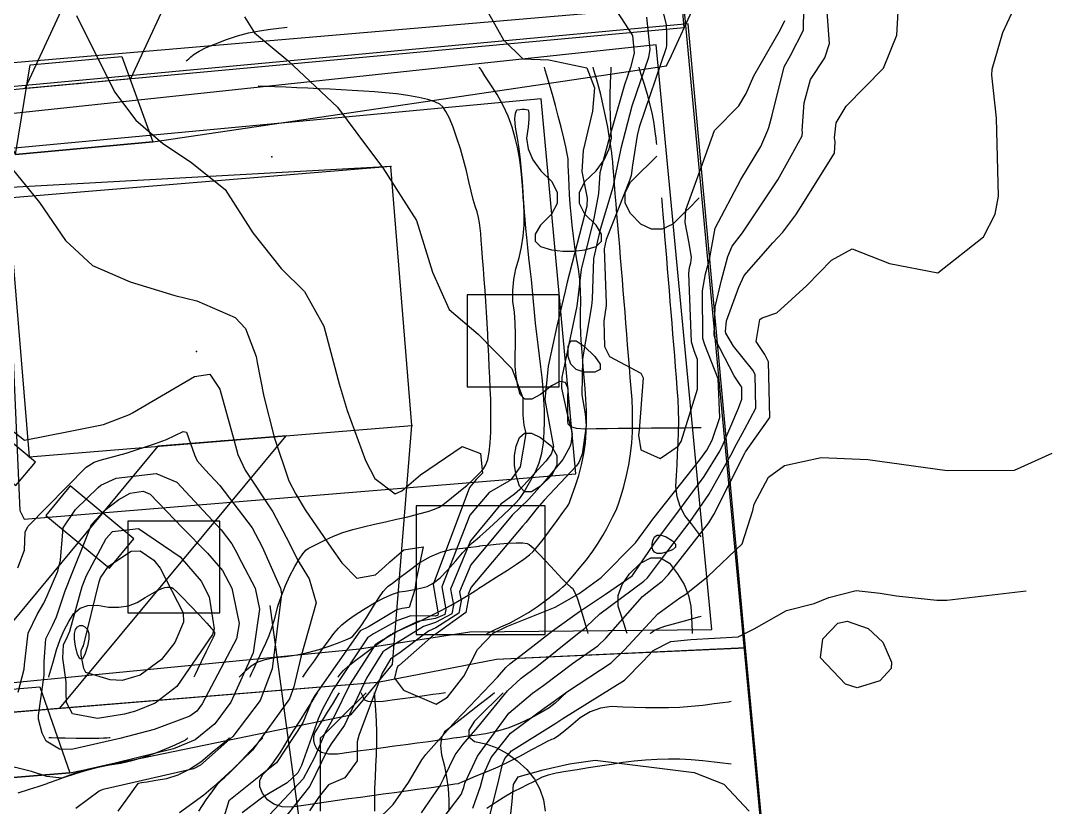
# Model space of a CAD drawing. Header units: feet. Extents: x 1318179 to 1318934, y 422542 to 423299.
# Drawn here: x 1318795.7 to 1318930.4, y 422717.6 to 422820.3 of the extents above; entities that cross this region are included whole.
import ezdxf

# ---------------------------------------------------------------- set-up
doc = ezdxf.new("R2010")
doc.units = ezdxf.units.FT
for name, color, linetype in [('A-BLDG-OTLN', 3, 'CONTINUOUS'), ('C-DRNG-AREA', 150, 'CONTINUOUS'), ('C-LOD', 30, 'CONTINUOUS'), ('C-PROP', 6, 'CONTINUOUS'), ('C-PVMT', 8, 'CONTINUOUS'), ('C-SWM', 92, 'CONTINUOUS'), ('C-TOPO-MAJR', 32, 'CONTINUOUS'), ('C-TOPO-SPOT', 7, 'CONTINUOUS'), ('C-UTIL', 4, 'CONTINUOUS'), ('L-PLNT-TREE', 90, 'CONTINUOUS'), ('V-PROP-LINE', 7, 'CONTINUOUS')]:
    doc.layers.add(name, color=color, linetype=linetype)

msp = doc.modelspace()

# ---------------------------------------------------------------- linework, layer by layer
at = {"layer": 'A-BLDG-OTLN'}
msp.add_lwpolyline([(1318796.82, 422763.37), (1318846.8, 422767.47), (1318844.03, 422801.26), (1318794.05, 422797.16), (1318796.82, 422763.37)], close=True, dxfattribs=at)
at = {"layer": 'C-DRNG-AREA'}
for points in [[(1318875.36, 422899.92), (1318766.85, 422889.42), (1318761.35, 422875.42), (1318762.85, 422830.92), (1318773.85, 422809.42), (1318882.35, 422819.42), (1318875.36, 422899.92)], [(1318882.86, 422819.92), (1318780.86, 422810.42), (1318774.36, 422808.92), (1318772.86, 422805.93), (1318768.86, 422794.93), (1318770.86, 422749.93), (1318781.36, 422728.93), (1318842.36, 422733.93), (1318857.86, 422736.93), (1318890.35, 422738.43), (1318882.86, 422819.92)], [(1318774.36, 422687.92), (1318763.36, 422686.42), (1318906.36, 422567.92), (1318890.36, 422738.42), (1318857.86, 422736.92), (1318842.36, 422733.92), (1318781.37, 422728.92), (1318775.36, 422716.42), (1318774.36, 422687.92)]]:
    msp.add_lwpolyline(points, close=True, dxfattribs=at)
at = {"layer": 'C-LOD'}
for points in [[(1318759.04, 422870.43), (1318795.03, 422802.83), (1318812.95, 422804.49), (1318880.04, 422814.43), (1318880.67, 422815.79), (1318883.61, 422822.14), (1318837.34, 422881.8), (1318762.61, 422878.15), (1318761.35, 422875.42), (1318759.04, 422870.43)], [(1318765.35, 422790.7), (1318784.19, 422720.64), (1318802.13, 422722.11), (1318838.84, 422729.7), (1318839.8, 422730.85), (1318844.27, 422736.24), (1318846.8, 422767.47), (1318844.03, 422801.26), (1318770.78, 422797.24), (1318765.35, 422790.7)]]:
    msp.add_lwpolyline(points, close=True, dxfattribs=at)
at = {"layer": 'C-PROP'}
for points in [[(1318871.14, 422897.23), (1318771.12, 422886.82), (1318766.17, 422874.07), (1318767.18, 422833.43), (1318776.94, 422813.35), (1318878.07, 422822), (1318871.14, 422897.23)], [(1318878.7, 422817.15), (1318784.61, 422807.12), (1318778.42, 422806.01), (1318777.09, 422803.26), (1318773.57, 422793.25), (1318775.21, 422752.41), (1318784.42, 422732.89), (1318839.95, 422738.32), (1318854.37, 422740.51), (1318885.95, 422740.81), (1318878.7, 422817.15)], [(1318863.68, 422810.1), (1318793.5, 422803.56), (1318795.6, 422756.36), (1318796.16, 422755.23), (1318868.18, 422761.13), (1318863.68, 422810.1)]]:
    msp.add_lwpolyline(points, close=True, dxfattribs=at)
for points in [[(1318884.57, 422767.15), (1318884.21, 422767.15), (1318883.48, 422767.14), (1318882.4, 422767.13), (1318880.95, 422767.12), (1318879.51, 422767.11), (1318878.06, 422767.1), (1318876.61, 422767.08), (1318875.17, 422767.06), (1318873.72, 422767.05), (1318872.28, 422767.03), (1318870.83, 422767.01), (1318869.38, 422766.99), (1318868.29, 422767.09), (1318867.56, 422767.3), (1318867.18, 422767.63), (1318867.16, 422768.08), (1318867.15, 422768.76), (1318867.15, 422769.7), (1318867.16, 422770.87), (1318867.18, 422772.3), (1318866.84, 422773.07), (1318866.12, 422773.19), (1318865.04, 422772.66), (1318863.6, 422771.49), (1318862.43, 422770.9), (1318861.55, 422770.9), (1318860.95, 422771.49), (1318860.63, 422772.66), (1318860.41, 422773.9), (1318860.28, 422775.2), (1318860.26, 422776.56), (1318860.33, 422777.98), (1318860.34, 422779.4), (1318860.28, 422780.83), (1318860.17, 422782.25), (1318859.99, 422783.67), (1318859.96, 422785.09), (1318860.09, 422786.51), (1318860.36, 422787.93), (1318860.79, 422789.36), (1318861.11, 422790.78), (1318861.32, 422792.2), (1318861.43, 422793.62), (1318861.43, 422795.04), (1318861.4, 422796.46), (1318861.34, 422797.89), (1318861.24, 422799.31), (1318861.12, 422800.73), (1318860.97, 422802.15), (1318860.78, 422803.57), (1318860.57, 422804.99), (1318860.33, 422806.42), (1318860.24, 422807.5), (1318860.3, 422808.25), (1318860.51, 422808.66), (1318860.88, 422808.74), (1318861.21, 422808.78), (1318861.5, 422808.78), (1318861.75, 422808.74), (1318861.97, 422808.66), (1318862.08, 422808.25), (1318862.08, 422807.5), (1318861.98, 422806.42), (1318861.76, 422804.99), (1318861.97, 422803.57), (1318862.58, 422802.15), (1318863.61, 422800.73), (1318865.05, 422799.31), (1318865.77, 422797.89), (1318865.77, 422796.46), (1318865.04, 422795.04), (1318863.6, 422793.62), (1318862.87, 422792.45), (1318862.87, 422791.52), (1318863.6, 422790.85), (1318865.04, 422790.42), (1318866.49, 422790.21), (1318867.94, 422790.21), (1318869.38, 422790.42), (1318870.83, 422790.85), (1318871.55, 422791.52), (1318871.55, 422792.45), (1318870.83, 422793.62), (1318869.38, 422795.04), (1318868.66, 422796.46), (1318868.66, 422797.89), (1318869.38, 422799.31), (1318870.83, 422800.73), (1318871.89, 422802.15), (1318872.57, 422803.57), (1318872.86, 422804.99), (1318872.76, 422806.42), (1318872.71, 422807.84), (1318872.68, 422809.26), (1318872.7, 422810.68), (1318872.74, 422812.1), (1318872.78, 422813.17), (1318872.8, 422813.88), (1318872.81, 422814.24)], [(1318884.32, 422797.17), (1318883.97, 422796.83), (1318883.28, 422796.15), (1318882.24, 422795.13), (1318880.86, 422793.77), (1318879.47, 422793.09), (1318878.09, 422793.09), (1318876.7, 422793.77), (1318875.32, 422795.13), (1318874.62, 422796.49), (1318874.62, 422797.85), (1318875.32, 422799.22), (1318876.7, 422800.58), (1318877.74, 422801.6), (1318878.44, 422802.28), (1318878.78, 422802.62)], [(1318867.21, 422776.47), (1318867.21, 422777.82), (1318867.56, 422778.5), (1318868.25, 422778.5), (1318869.29, 422777.82), (1318870.67, 422776.47), (1318871.36, 422775.45), (1318871.36, 422774.77), (1318870.67, 422774.43), (1318869.29, 422774.43), (1318868.25, 422774.77), (1318867.56, 422775.45), (1318867.21, 422776.47)], [(1318860.82, 422759.53), (1318860.41, 422760.94), (1318860.21, 422762.28), (1318860.21, 422763.55), (1318860.41, 422764.76), (1318860.82, 422765.89), (1318861.48, 422766.46), (1318862.4, 422766.46), (1318863.58, 422765.89), (1318865.01, 422764.76), (1318865.73, 422763.55), (1318865.73, 422762.28), (1318865.01, 422760.94), (1318863.58, 422759.53), (1318862.4, 422758.82), (1318861.48, 422758.82), (1318860.82, 422759.53)], [(1318824.25, 422734.62), (1318824.4, 422734.77), (1318824.71, 422735.06), (1318825.17, 422735.5), (1318825.79, 422736.08), (1318826.61, 422736.55), (1318827.65, 422736.91), (1318828.89, 422737.16), (1318830.33, 422737.3), (1318831.78, 422737.52), (1318833.22, 422737.82), (1318834.67, 422738.22), (1318836.12, 422738.7), (1318837.28, 422739.11), (1318838.17, 422739.46), (1318838.77, 422739.75), (1318839.1, 422739.97), (1318839.56, 422740.5), (1318840.16, 422741.32), (1318840.9, 422742.44), (1318841.78, 422743.86), (1318842.49, 422744.97), (1318843.06, 422745.78), (1318843.46, 422746.27), (1318843.7, 422746.46), (1318844.25, 422746.87), (1318845.1, 422747.51), (1318846.24, 422748.38), (1318847.69, 422749.47), (1318849.13, 422750.32), (1318850.57, 422750.94), (1318852, 422751.32), (1318853.43, 422751.46), (1318854.5, 422751.58), (1318855.22, 422751.66), (1318855.6, 422751.71), (1318855.61, 422751.73), (1318855.99, 422751.78), (1318856.72, 422751.85), (1318857.81, 422751.95), (1318859.26, 422752.08), (1318860.41, 422752.14), (1318861.27, 422752.13), (1318861.84, 422752.06), (1318862.11, 422751.91), (1318862.61, 422751.47), (1318863.33, 422750.76), (1318864.28, 422749.76), (1318865.45, 422748.47), (1318866.39, 422747.48), (1318867.09, 422746.76), (1318867.54, 422746.34), (1318867.76, 422746.2), (1318868.03, 422745.74), (1318868.36, 422744.96), (1318868.73, 422743.86), (1318869.15, 422742.44), (1318869.47, 422741.37), (1318869.68, 422740.66), (1318869.78, 422740.31)], [(1318874.89, 422740.31), (1318874.78, 422740.66), (1318874.54, 422741.37), (1318874.2, 422742.44), (1318873.73, 422743.86), (1318873.74, 422745.28), (1318874.23, 422746.69), (1318875.19, 422748.09), (1318876.63, 422749.49), (1318877.98, 422750.19), (1318879.24, 422750.19), (1318880.41, 422749.49), (1318881.49, 422748.09), (1318882.32, 422746.69), (1318882.89, 422745.28), (1318883.21, 422743.86), (1318883.28, 422742.44), (1318883.34, 422741.37), (1318883.37, 422740.66), (1318883.39, 422740.31)], [(1318803.15, 422737.54), (1318802.87, 422738.64), (1318802.72, 422739.56), (1318802.72, 422740.29), (1318802.87, 422740.82), (1318803.15, 422741.16), (1318803.45, 422741.34), (1318803.77, 422741.34), (1318804.1, 422741.16), (1318804.45, 422740.82), (1318804.63, 422740.29), (1318804.63, 422739.56), (1318804.45, 422738.64), (1318804.1, 422737.54), (1318803.77, 422736.98), (1318803.45, 422736.98), (1318803.15, 422737.54)], [(1318834.86, 422717.11), (1318834.86, 422718.58), (1318834.86, 422720.05), (1318834.86, 422721.52), (1318834.86, 422722.99), (1318834.86, 422724.46), (1318834.86, 422725.56), (1318834.86, 422726.3), (1318834.86, 422726.66), (1318834.86, 422726.66), (1318835.23, 422727.03), (1318835.98, 422727.77), (1318837.09, 422728.87), (1318838.58, 422730.34), (1318839.7, 422731.44), (1318840.44, 422732.18), (1318840.82, 422732.54)], [(1318841.94, 422717.11), (1318841.95, 422718.58), (1318841.97, 422720.05), (1318842.02, 422721.52), (1318842.09, 422722.99), (1318842.19, 422724.46), (1318842.23, 422725.93), (1318842.23, 422727.4), (1318842.18, 422728.87), (1318842.08, 422730.34), (1318842.01, 422731.44), (1318841.96, 422732.18), (1318841.93, 422732.54)], [(1318857.56, 422732.54), (1318857.26, 422732.31), (1318856.65, 422731.83), (1318855.75, 422731.12), (1318854.54, 422730.18), (1318853.47, 422729.34), (1318852.54, 422728.6), (1318851.74, 422727.97), (1318851.07, 422727.45), (1318850.67, 422726.69), (1318850.53, 422725.69), (1318850.65, 422724.46), (1318851.04, 422722.99), (1318851.32, 422721.52), (1318851.51, 422720.05), (1318851.61, 422718.58), (1318851.6, 422717.11)], [(1318858.69, 422732.54), (1318858.69, 422732.54), (1318858.69, 422732.54), (1318858.69, 422732.54), (1318858.69, 422732.54), (1318858.32, 422732.18), (1318857.57, 422731.44), (1318856.46, 422730.34), (1318854.97, 422728.87), (1318854.22, 422727.69), (1318854.22, 422726.8), (1318854.97, 422726.2), (1318856.46, 422725.89), (1318857.88, 422725.37), (1318859.25, 422724.64), (1318860.55, 422723.69), (1318861.79, 422722.53), (1318862.78, 422721.29), (1318863.51, 422719.97), (1318863.99, 422718.58), (1318864.21, 422717.11)]]:
    msp.add_lwpolyline(points, dxfattribs=at)
at = {"layer": 'C-PVMT'}
for points in [[(1318796.3, 422811.49), (1318810.11, 422812.76), (1318826.1, 422847.29), (1318812.28, 422846.02), (1318796.3, 422811.49)], [(1318812.95, 422804.49), (1318795.03, 422802.83), (1318796.96, 422814.56), (1318808.91, 422815.66), (1318812.95, 422804.49)], [(1318788.93, 422764.72), (1318795.09, 422759.62), (1318797.64, 422762.69), (1318791.48, 422767.8), (1318788.93, 422764.72)], [(1318784.1, 422729.16), (1318800.84, 422730.53), (1318830.38, 422766.12), (1318813.64, 422764.75), (1318784.1, 422729.16)], [(1318802.19, 422759.57), (1318799, 422755.72), (1318807.31, 422748.82), (1318810.5, 422752.67), (1318802.19, 422759.57)], [(1318802.13, 422722.11), (1318784.19, 422720.64), (1318786.24, 422732.34), (1318798.2, 422733.32), (1318802.13, 422722.11)]]:
    msp.add_lwpolyline(points, close=True, dxfattribs=at)
at = {"layer": 'C-SWM'}
msp.add_lwpolyline([(1318847.37, 422740.15), (1318864.19, 422740.15), (1318864.19, 422756.97), (1318847.37, 422756.97), (1318847.37, 422740.15)], close=True, dxfattribs=at)
at = {"layer": 'C-TOPO-MAJR'}
for points in [[(1318842.01, 422715.66), (1318844.33, 422717.96), (1318846.36, 422720.85), (1318848.1, 422723.79), (1318848.6, 422724.5), (1318852.48, 422728.86), (1318857.95, 422734.62), (1318859.04, 422735.84), (1318859.58, 422736.34), (1318862.18, 422738.36), (1318865.13, 422740.66), (1318868.66, 422743.17), (1318872.09, 422745.45), (1318875.53, 422747.83), (1318875.7, 422748), (1318878.47, 422752.09), (1318880.71, 422755.08), (1318884.96, 422760.8), (1318886.98, 422764.09), (1318887.43, 422765.04), (1318889.43, 422769.72), (1318889.89, 422770.92), (1318889.85, 422772.45), (1318889.75, 422772.65), (1318888.86, 422773.95), (1318886.41, 422778.75), (1318886.26, 422779.27), (1318886.39, 422782.97), (1318887.23, 422786.42), (1318888.03, 422789.53), (1318888.59, 422790.86), (1318889.95, 422792.63), (1318894.55, 422799.56), (1318896.31, 422802.68), (1318897.75, 422805.29), (1318897.78, 422805.77), (1318897.76, 422805.96), (1318898.02, 422809.58), (1318898.84, 422812.63), (1318900.69, 422815.49), (1318901.33, 422817.33), (1318900.56, 422827.39)], [(1318854.67, 422825.14), (1318858.75, 422817.8), (1318861.28, 422815.35), (1318864.66, 422815.22), (1318869.63, 422814.18), (1318870.64, 422811.54), (1318870.37, 422808.49), (1318869.16, 422803.36), (1318868.99, 422800.64), (1318869.69, 422797.15), (1318869.63, 422796.08), (1318867.07, 422786.16), (1318866.81, 422784.98), (1318866.34, 422782.98), (1318865.73, 422780.44), (1318864.57, 422775.2), (1318864.13, 422770.83), (1318864.98, 422766.34), (1318865.3, 422764.69), (1318864.99, 422763.7), (1318864.29, 422762.8), (1318860.9, 422759.11), (1318860.17, 422758.49), (1318858.42, 422757.2), (1318854.43, 422752.39), (1318851.85, 422746.07), (1318852.24, 422744.01), (1318852.02, 422742.87), (1318849.89, 422741.73), (1318848.29, 422741.2), (1318845.02, 422739.15), (1318843.41, 422738.17), (1318842.99, 422737.89), (1318840.87, 422734.45), (1318838.01, 422728.34), (1318836.23, 422725.91), (1318835.79, 422725.13), (1318833.45, 422720.37), (1318829.81, 422715.74)], [(1318848.04, 422716.88), (1318850.42, 422720.37), (1318850.96, 422721.4), (1318852.43, 422724.44), (1318853.47, 422725.84), (1318855.38, 422728.09), (1318859.26, 422732.81), (1318861.05, 422734.45), (1318863.1, 422735.97), (1318868.43, 422740.26), (1318869.33, 422740.95), (1318869.61, 422741.21), (1318871.35, 422742.86), (1318877.06, 422747.13), (1318877.54, 422747.58), (1318879.37, 422750.01), (1318883.13, 422754.91), (1318885.57, 422758.44), (1318888.63, 422763.96), (1318888.9, 422764.53), (1318890.22, 422766.95), (1318891.71, 422769.72), (1318891.61, 422774.1), (1318891.31, 422774.68), (1318888.77, 422777.81), (1318887.79, 422779.51), (1318887.73, 422779.72), (1318887.85, 422781.12), (1318889.46, 422785.53), (1318890.19, 422787.03), (1318893.9, 422791.32), (1318895.24, 422792.69), (1318896.91, 422794.98), (1318897.51, 422795.93), (1318901.96, 422803.04), (1318902.04, 422804.48), (1318901.95, 422805.04), (1318902.18, 422807), (1318903.48, 422809.14), (1318908.37, 422814.1), (1318910.12, 422818.44), (1318910.48, 422825.33)], [(1318878.6, 422825.31), (1318879.98, 422819.84), (1318880.03, 422818.42), (1318880.04, 422817.13), (1318879.99, 422816.77), (1318876.47, 422806.41), (1318876.22, 422805.31), (1318875.61, 422801.45), (1318875.4, 422800.12), (1318875.21, 422799.44), (1318872.14, 422791.73), (1318871.89, 422790.54), (1318872.17, 422783.43), (1318872.15, 422783.15), (1318871.85, 422781.09), (1318871.93, 422777.77), (1318872.6, 422776.45), (1318876.68, 422774.31), (1318877, 422773.69), (1318876.45, 422766.86), (1318876.37, 422766.22), (1318876.68, 422764.29), (1318879.2, 422763.16), (1318881.54, 422764.76), (1318881.94, 422765.35), (1318884.07, 422772.21), (1318884.09, 422776.07), (1318883.66, 422777.23), (1318883.32, 422778.37), (1318882.95, 422787.32), (1318883.05, 422788.1), (1318883.22, 422788.71), (1318883.29, 422789.41), (1318883.01, 422791.29), (1318882.45, 422793.95), (1318882.58, 422795.61), (1318884.75, 422801.61), (1318886.32, 422805.97), (1318889.49, 422809.22), (1318890.45, 422810.8), (1318891.42, 422813.1), (1318894.94, 422819.15), (1318895.47, 422820.35)], [(1318877.44, 422820.78), (1318877.87, 422816.59), (1318877.7, 422815.5), (1318875.51, 422809.15), (1318874.64, 422805.8), (1318874.09, 422803.62), (1318873.37, 422800.28), (1318873.04, 422798.54), (1318871.38, 422793.05), (1318870.51, 422789.28), (1318870.31, 422783.97), (1318870.23, 422783.09), (1318869.08, 422776.17), (1318869, 422771.48), (1318869.41, 422768.98), (1318869.54, 422767.42), (1318869.04, 422763.7), (1318868.6, 422762.63), (1318868.27, 422762.2), (1318864.07, 422757.71), (1318863.16, 422756.65), (1318861.69, 422754.8), (1318861.28, 422754.34), (1318854.55, 422746.36), (1318854.14, 422745.44), (1318854.21, 422745.12), (1318853.85, 422743.04), (1318849.94, 422740.27), (1318849.6, 422740.07), (1318845.16, 422736.17), (1318845.02, 422736.08), (1318844.98, 422736.06), (1318844.81, 422735.76), (1318844.52, 422734.49), (1318845.71, 422732.92), (1318849.94, 422731.06), (1318851.46, 422732), (1318853.57, 422734.71), (1318855.36, 422738.19), (1318857.4, 422740.35), (1318859.18, 422741.21), (1318865.51, 422743.72), (1318868.62, 422745.52), (1318871.52, 422747.63), (1318875.99, 422752.13), (1318877.54, 422754.26), (1318878.27, 422755.25), (1318884.4, 422762.99), (1318885.28, 422764.23), (1318886, 422765.54), (1318887.01, 422768.49), (1318886.77, 422773.56), (1318885.03, 422777.99), (1318884.79, 422778.82), (1318884.75, 422785.05), (1318885.14, 422787.26), (1318885.66, 422789.13), (1318886.02, 422791.31), (1318886.41, 422793.24), (1318889.74, 422799.6), (1318892.33, 422803.88), (1318893.27, 422806.04), (1318893.38, 422806.39), (1318893.81, 422807.97), (1318895.41, 422814.3), (1318896.23, 422815.76), (1318897.94, 422819.08), (1318898.02, 422824.82)], [(1318803.02, 422821), (1318807.96, 422811.04), (1318810.75, 422807.32), (1318814.26, 422804.29), (1318817.87, 422801.91), (1318822.43, 422798.26), (1318826.03, 422792.63), (1318829.71, 422787.96), (1318832.75, 422784.94), (1318835.28, 422780.41), (1318837.29, 422772.89), (1318838.35, 422769.4), (1318840.75, 422762.87), (1318841.96, 422760.55), (1318844.6, 422758.55), (1318845.49, 422758.92), (1318847.9, 422761.04), (1318853.35, 422764.72), (1318855.77, 422763.8), (1318856.03, 422761.24), (1318855.19, 422760.43), (1318854.3, 422759.38), (1318849.57, 422746.7), (1318850.23, 422742.88), (1318850.19, 422742.7), (1318849.86, 422742.56), (1318846.66, 422742.6), (1318844.9, 422742), (1318841.79, 422740.27), (1318841.01, 422739.73), (1318836.5, 422733), (1318835.14, 422730.42), (1318834.55, 422729.14), (1318832.37, 422723.07), (1318831.88, 422722.11), (1318830.51, 422720.79), (1318827.31, 422718.92), (1318824.65, 422716.87)], [(1318873.52, 422821.61), (1318875.61, 422818.39), (1318875.83, 422816.08), (1318875.34, 422814.21), (1318874.53, 422811.96), (1318872.96, 422806.33), (1318872.72, 422805.6), (1318871.33, 422800.45), (1318871.16, 422797.76), (1318870.54, 422794.5), (1318868.9, 422787.82), (1318868.5, 422784.49), (1318868.31, 422783.04), (1318866.77, 422775.6), (1318866.39, 422773.78), (1318866.31, 422772.35), (1318867.03, 422769.17), (1318867.65, 422766.84), (1318867.7, 422766.32), (1318867.53, 422765.08), (1318867.41, 422764.69), (1318866.48, 422763.02), (1318864.18, 422760.25), (1318862.05, 422757.86), (1318860.9, 422756.71), (1318859.87, 422755.75), (1318854.49, 422749.26), (1318852.99, 422745.76), (1318853.23, 422744.56), (1318852.93, 422742.95), (1318849.92, 422741.06), (1318848.98, 422740.61), (1318845.09, 422737.67), (1318844.21, 422737.13), (1318843.99, 422736.97), (1318842.89, 422735.12), (1318839.86, 422727), (1318839.66, 422726.15), (1318839.63, 422723.66), (1318838.02, 422721.46), (1318835.89, 422720.55), (1318834.67, 422719.03), (1318833.43, 422717.15)], [(1318850.19, 422715.29), (1318853.23, 422719.28), (1318853.57, 422720.19), (1318853.72, 422720.74), (1318855.34, 422724.29), (1318859.46, 422729.91), (1318862.56, 422732.52), (1318864.02, 422733.57), (1318867.75, 422736.39), (1318871.07, 422738.7), (1318872.1, 422739.69), (1318876.91, 422745.12), (1318878.57, 422746.43), (1318879.47, 422747.14), (1318880.25, 422747.97), (1318885.54, 422754.75), (1318886.23, 422755.85), (1318890.27, 422763.83), (1318890.36, 422764.03), (1318890.85, 422764.75), (1318893.54, 422768.51), (1318893.37, 422775.76), (1318892.87, 422776.71), (1318891.74, 422778.41), (1318892.24, 422781.31), (1318892.54, 422781.52), (1318894.46, 422782.16), (1318898.37, 422785.73), (1318901.56, 422789.07), (1318904.27, 422790.51), (1318909.16, 422788.63), (1318915.45, 422787.4), (1318921.41, 422792.1), (1318922.95, 422795.07), (1318923.4, 422797.4), (1318923.1, 422807.58), (1318922.53, 422813.22), (1318922.57, 422814), (1318923.94, 422818.78), (1318925.08, 422821.22)], [(1318824.95, 422820.81), (1318826.23, 422818.74), (1318830.61, 422815.1), (1318837.07, 422809.01), (1318840.99, 422803.75), (1318843, 422801.12), (1318847.41, 422794.22), (1318849.5, 422787.49), (1318851.67, 422782.6), (1318855.43, 422779.39), (1318859.84, 422774.89), (1318861.28, 422771.07), (1318861.26, 422768.82), (1318861.41, 422767.49), (1318861.66, 422766.43), (1318860.93, 422762.07), (1318859.73, 422760.38), (1318859.47, 422760.19), (1318856.89, 422758.73), (1318854.37, 422755.77), (1318850.71, 422746.39), (1318851.23, 422743.44), (1318851.1, 422742.79), (1318849.87, 422742.26), (1318847.54, 422741.85), (1318844.96, 422740.59), (1318842.6, 422739.22), (1318842, 422738.81), (1318838.75, 422733.75), (1318836.58, 422729.38), (1318835.47, 422727.37), (1318834.06, 422724.09), (1318832.61, 422721.31), (1318828.19, 422716.64)], [(1318817.34, 422815.08), (1318817.44, 422815.16), (1318817.65, 422815.34), (1318817.95, 422815.6), (1318818.36, 422815.94), (1318819.03, 422816.35), (1318819.95, 422816.8), (1318821.13, 422817.31), (1318822.57, 422817.88), (1318824.01, 422818.35), (1318825.45, 422818.72), (1318826.89, 422819.01), (1318828.34, 422819.2), (1318829.42, 422819.34), (1318830.14, 422819.43), (1318830.5, 422819.48)], [(1318832.57, 422734.62), (1318832.82, 422734.98), (1318833.31, 422735.69), (1318834.06, 422736.75), (1318835.04, 422738.17), (1318835.9, 422739.35), (1318836.61, 422740.29), (1318837.19, 422740.99), (1318837.63, 422741.44), (1318838.32, 422742), (1318839.26, 422742.66), (1318840.46, 422743.42), (1318841.9, 422744.29), (1318843.17, 422744.96), (1318844.26, 422745.44), (1318845.18, 422745.74), (1318845.92, 422745.84), (1318846.65, 422745.96), (1318847.37, 422746.1), (1318848.08, 422746.25), (1318848.79, 422746.42), (1318849.59, 422746.86), (1318850.48, 422747.57), (1318851.45, 422748.55), (1318852.51, 422749.8), (1318853.4, 422750.82), (1318854.12, 422751.6), (1318854.68, 422752.14), (1318855.06, 422752.45), (1318855.65, 422752.96), (1318856.45, 422753.67), (1318857.45, 422754.58), (1318858.65, 422755.7), (1318859.62, 422756.61), (1318860.34, 422757.34), (1318860.82, 422757.87), (1318861.06, 422758.2), (1318861.4, 422758.72), (1318861.82, 422759.43), (1318862.33, 422760.33), (1318862.93, 422761.42), (1318863.4, 422762.59), (1318863.75, 422763.85), (1318863.97, 422765.19), (1318864.07, 422766.61), (1318864.12, 422768.03), (1318864.11, 422769.45), (1318864.04, 422770.87), (1318863.93, 422772.3), (1318863.79, 422773.72), (1318863.64, 422775.14), (1318863.47, 422776.56), (1318863.28, 422777.98), (1318863.11, 422779.4), (1318862.95, 422780.83), (1318862.81, 422782.25), (1318862.69, 422783.67), (1318862.56, 422785.09), (1318862.41, 422786.51), (1318862.25, 422787.93), (1318862.07, 422789.36), (1318861.92, 422790.71), (1318861.78, 422792), (1318861.67, 422793.21), (1318861.57, 422794.37), (1318861.49, 422795.3), (1318861.44, 422796.01), (1318861.4, 422796.5), (1318861.37, 422796.77), (1318861.33, 422797.33), (1318861.26, 422798.17), (1318861.17, 422799.31), (1318861.05, 422800.73), (1318860.87, 422802.15), (1318860.62, 422803.57), (1318860.29, 422804.99), (1318859.9, 422806.42), (1318859.38, 422807.84), (1318858.73, 422809.25), (1318857.94, 422810.67), (1318857.02, 422812.08), (1318856.33, 422813.14), (1318855.86, 422813.85), (1318855.63, 422814.21), (1318855.61, 422814.22), (1318855.61, 422814.23), (1318855.6, 422814.23), (1318855.6, 422814.24)], [(1318844.25, 422740.31), (1318844.6, 422740.46), (1318845.3, 422740.78), (1318846.35, 422741.25), (1318847.75, 422741.88), (1318849.15, 422742.55), (1318850.54, 422743.26), (1318851.92, 422744.01), (1318853.29, 422744.8), (1318854.34, 422745.42), (1318855.06, 422745.86), (1318855.46, 422746.12), (1318855.53, 422746.2), (1318855.95, 422746.49), (1318856.71, 422746.97), (1318857.81, 422747.66), (1318859.26, 422748.56), (1318860.46, 422749.34), (1318861.42, 422750.01), (1318862.14, 422750.56), (1318862.61, 422751.01), (1318863.21, 422751.68), (1318863.93, 422752.58), (1318864.78, 422753.71), (1318865.75, 422755.06), (1318866.49, 422756.09), (1318867, 422756.8), (1318867.27, 422757.19), (1318867.31, 422757.26), (1318867.46, 422757.67), (1318867.72, 422758.42), (1318868.09, 422759.5), (1318868.57, 422760.92), (1318868.95, 422762.34), (1318869.24, 422763.76), (1318869.44, 422765.19), (1318869.54, 422766.61), (1318869.58, 422768.03), (1318869.58, 422769.45), (1318869.52, 422770.87), (1318869.4, 422772.3), (1318869.29, 422773.72), (1318869.17, 422775.14), (1318869.06, 422776.56), (1318868.94, 422777.98), (1318868.86, 422779.4), (1318868.82, 422780.83), (1318868.81, 422782.25), (1318868.85, 422783.67), (1318868.81, 422785.09), (1318868.71, 422786.51), (1318868.53, 422787.93), (1318868.29, 422789.36), (1318868.08, 422790.78), (1318867.89, 422792.2), (1318867.72, 422793.62), (1318867.58, 422795.04), (1318867.46, 422796.37), (1318867.37, 422797.61), (1318867.31, 422798.75), (1318867.27, 422799.8), (1318867.24, 422800.68), (1318867.21, 422801.39), (1318867.19, 422801.93), (1318867.18, 422802.3), (1318867.08, 422802.94), (1318866.9, 422803.83), (1318866.63, 422804.99), (1318866.28, 422806.42), (1318865.91, 422807.84), (1318865.53, 422809.26), (1318865.13, 422810.68), (1318864.71, 422812.1), (1318864.4, 422813.17), (1318864.2, 422813.88), (1318864.09, 422814.24)], [(1318856.57, 422740.31), (1318856.87, 422740.45), (1318857.48, 422740.73), (1318858.39, 422741.15), (1318859.61, 422741.71), (1318860.81, 422742.35), (1318862, 422743.06), (1318863.18, 422743.84), (1318864.35, 422744.7), (1318865.3, 422745.41), (1318866.02, 422745.97), (1318866.52, 422746.38), (1318866.8, 422746.64), (1318867.24, 422747.13), (1318867.85, 422747.84), (1318868.63, 422748.78), (1318869.57, 422749.94), (1318870.41, 422751.04), (1318871.13, 422752.1), (1318871.74, 422753.09), (1318872.25, 422754.03), (1318872.68, 422754.86), (1318873.04, 422755.57), (1318873.34, 422756.16), (1318873.56, 422756.64), (1318873.82, 422757.36), (1318874.12, 422758.31), (1318874.46, 422759.5), (1318874.83, 422760.92), (1318875.13, 422762.34), (1318875.35, 422763.76), (1318875.5, 422765.19), (1318875.58, 422766.61), (1318875.61, 422768.03), (1318875.6, 422769.45), (1318875.53, 422770.87), (1318875.42, 422772.3), (1318875.31, 422773.72), (1318875.2, 422775.14), (1318875.08, 422776.56), (1318874.96, 422777.98), (1318874.85, 422779.4), (1318874.73, 422780.83), (1318874.62, 422782.25), (1318874.5, 422783.67), (1318874.38, 422785.09), (1318874.27, 422786.51), (1318874.15, 422787.93), (1318874.03, 422789.36), (1318873.92, 422790.78), (1318873.8, 422792.2), (1318873.68, 422793.62), (1318873.57, 422795.04), (1318873.45, 422796.41), (1318873.35, 422797.72), (1318873.24, 422798.97), (1318873.15, 422800.17), (1318873.07, 422801.12), (1318873.01, 422801.84), (1318872.97, 422802.3), (1318872.95, 422802.53), (1318872.88, 422803.05), (1318872.76, 422803.87), (1318872.59, 422804.99), (1318872.36, 422806.42), (1318872.09, 422807.84), (1318871.78, 422809.26), (1318871.44, 422810.68), (1318871.05, 422812.1), (1318870.75, 422813.17), (1318870.56, 422813.88), (1318870.46, 422814.24)], [(1318878.78, 422804.14), (1318878.75, 422804.42), (1318878.67, 422804.97), (1318878.56, 422805.79), (1318878.42, 422806.9), (1318878.2, 422808.08), (1318877.9, 422809.34), (1318877.54, 422810.68), (1318877.1, 422812.1), (1318876.78, 422813.17), (1318876.56, 422813.88), (1318876.45, 422814.24)], [(1318825.66, 422734.62), (1318825.73, 422734.77), (1318825.86, 422735.06), (1318826.06, 422735.5), (1318826.32, 422736.09), (1318826.62, 422736.73), (1318826.96, 422737.45), (1318827.33, 422738.22), (1318827.74, 422739.05), (1318828.14, 422740.04), (1318828.53, 422741.16), (1318828.92, 422742.44), (1318829.3, 422743.86), (1318829.75, 422745.23), (1318830.27, 422746.55), (1318830.86, 422747.82), (1318831.52, 422749.04), (1318832.08, 422750.01), (1318832.56, 422750.72), (1318832.94, 422751.18), (1318833.24, 422751.38), (1318833.75, 422751.66), (1318834.47, 422752.03), (1318835.41, 422752.47), (1318836.56, 422753), (1318837.78, 422753.47), (1318839.08, 422753.89), (1318840.46, 422754.25), (1318841.9, 422754.56), (1318843.35, 422754.88), (1318844.79, 422755.21), (1318846.24, 422755.55), (1318847.69, 422755.91), (1318848.86, 422756.23), (1318849.75, 422756.52), (1318850.37, 422756.79), (1318850.71, 422757.02), (1318851.25, 422757.43), (1318851.97, 422758.01), (1318852.88, 422758.76), (1318853.99, 422759.69), (1318854.9, 422760.51), (1318855.61, 422761.22), (1318856.13, 422761.82), (1318856.45, 422762.31), (1318856.71, 422763.04), (1318856.9, 422764), (1318857.03, 422765.19), (1318857.09, 422766.61), (1318857.12, 422768.03), (1318857.12, 422769.45), (1318857.08, 422770.87), (1318857.02, 422772.3), (1318856.96, 422773.72), (1318856.89, 422775.14), (1318856.83, 422776.56), (1318856.76, 422777.98), (1318856.69, 422779.4), (1318856.61, 422780.83), (1318856.52, 422782.25), (1318856.43, 422783.67), (1318856.34, 422785.09), (1318856.24, 422786.51), (1318856.13, 422787.93), (1318856.02, 422789.36), (1318855.92, 422790.6), (1318855.84, 422791.65), (1318855.78, 422792.53), (1318855.72, 422793.22), (1318855.62, 422793.92), (1318855.48, 422794.63), (1318855.3, 422795.35), (1318855.06, 422796.08), (1318854.81, 422796.98), (1318854.53, 422798.06), (1318854.23, 422799.31), (1318853.91, 422800.73), (1318853.54, 422802.15), (1318853.13, 422803.57), (1318852.67, 422804.99), (1318852.16, 422806.42), (1318851.69, 422807.57), (1318851.24, 422808.45), (1318850.82, 422809.07), (1318850.44, 422809.42), (1318849.79, 422809.74), (1318848.87, 422810.03), (1318847.69, 422810.3), (1318846.24, 422810.55), (1318844.79, 422810.75), (1318843.35, 422810.92), (1318841.9, 422811.05), (1318840.46, 422811.13), (1318839.01, 422811.22), (1318837.56, 422811.3), (1318836.12, 422811.37), (1318834.67, 422811.43), (1318833.22, 422811.5), (1318831.78, 422811.56), (1318830.33, 422811.62), (1318828.89, 422811.67), (1318827.8, 422811.71), (1318827.08, 422811.74), (1318826.72, 422811.75)], [(1318793.45, 422802.36), (1318798.17, 422796.57), (1318801.57, 422791.61), (1318805.11, 422788.37), (1318810.02, 422786.23), (1318815.84, 422784.44), (1318818.71, 422783.76), (1318823.73, 422781.57), (1318825.07, 422780.14), (1318826.45, 422776.46), (1318826.6, 422775.68), (1318827.48, 422771.25), (1318828.81, 422765.94), (1318830.73, 422760.22), (1318831.62, 422758.48), (1318832.85, 422756.44), (1318836.31, 422751.46), (1318837.65, 422749.53), (1318839.61, 422747.52), (1318842.05, 422747.96), (1318843.25, 422749.06), (1318843.92, 422749.68), (1318845.76, 422751.23), (1318848.26, 422751.6), (1318847.34, 422747.32), (1318847.19, 422746.06), (1318846.43, 422743.71), (1318845.54, 422743.57), (1318844.84, 422743.38), (1318841.12, 422741.15), (1318840.02, 422740.65), (1318834.12, 422732.21), (1318833.7, 422731.46), (1318833.54, 422731.08), (1318832.56, 422728.64), (1318829.1, 422723.4), (1318827.46, 422722.12), (1318822.88, 422718.43), (1318822.1, 422715.9)], [(1318884.57, 422752.94), (1318884.36, 422753.22), (1318883.93, 422753.77), (1318883.29, 422754.6), (1318882.44, 422755.71), (1318881.82, 422756.89), (1318881.43, 422758.16), (1318881.27, 422759.5), (1318881.34, 422760.92), (1318881.42, 422762.34), (1318881.48, 422763.76), (1318881.55, 422765.19), (1318881.61, 422766.61), (1318881.64, 422768.03), (1318881.62, 422769.45), (1318881.55, 422770.87), (1318881.44, 422772.3), (1318881.33, 422773.72), (1318881.22, 422775.14), (1318881.11, 422776.56), (1318880.99, 422777.98), (1318880.87, 422779.4), (1318880.76, 422780.83), (1318880.64, 422782.25), (1318880.52, 422783.67), (1318880.41, 422785.09), (1318880.29, 422786.51), (1318880.18, 422787.93), (1318880.06, 422789.36), (1318879.94, 422790.78), (1318879.83, 422792.2), (1318879.71, 422793.62), (1318879.59, 422795.04), (1318879.51, 422796.11), (1318879.45, 422796.82), (1318879.42, 422797.17)], [(1318789.67, 422770.62), (1318796.21, 422765.55), (1318801.94, 422766.66), (1318802.81, 422766.86), (1318806.52, 422767.61), (1318809.9, 422768.9), (1318810.33, 422769.12), (1318818.41, 422773.84), (1318820.41, 422774.18), (1318821.72, 422772.22), (1318823.6, 422765.45), (1318824.07, 422763.66), (1318825.04, 422761.64), (1318828.64, 422756.17), (1318830.79, 422752.04), (1318831.86, 422749.92), (1318833.36, 422747.46), (1318834.29, 422744.29), (1318832.27, 422737.19), (1318831.39, 422733.33), (1318830.8, 422731.75), (1318825.98, 422725.05), (1318823.41, 422722.59), (1318820.83, 422720.24), (1318819.63, 422719.2), (1318816.43, 422716.9)], [(1318795.32, 422748.87), (1318796.2, 422751.19), (1318796.29, 422753.52), (1318796.64, 422754.28), (1318804.27, 422762.01), (1318805.32, 422762.68), (1318806.1, 422762.93), (1318809.48, 422763.86), (1318813.32, 422765.11), (1318814.76, 422765.64), (1318816.94, 422766.68), (1318817.37, 422766.6), (1318818.41, 422763.62), (1318818.77, 422762.84), (1318819.8, 422761.68), (1318821.71, 422759.61), (1318825.93, 422754.08), (1318827.25, 422751.63), (1318829.24, 422747.08), (1318829.63, 422746.23), (1318829.77, 422745.49), (1318828.57, 422735.68), (1318826.97, 422731.54), (1318823.41, 422726.85), (1318819.21, 422723.09), (1318818.26, 422722.65), (1318807.44, 422720.16), (1318806.43, 422719.94), (1318805.96, 422719.71), (1318802.9, 422717.47)], [(1318854.76, 422717.51), (1318855.76, 422720.32), (1318856.19, 422721.99), (1318857.13, 422724.12), (1318859.65, 422727.3), (1318864.07, 422730.56), (1318864.94, 422731.18), (1318867.11, 422732.72), (1318872.8, 422736.45), (1318874.57, 422738.16), (1318878.9, 422742.89), (1318881.79, 422744.94), (1318882.44, 422745.37), (1318885.45, 422747.76), (1318889.9, 422752.03), (1318891.3, 422756.38), (1318891.47, 422757.2), (1318893.36, 422760.7), (1318895.44, 422762.22), (1318900.21, 422763.27), (1318906.34, 422763.04), (1318916.69, 422761.59), (1318925.46, 422761.64), (1318930.41, 422763.84)], [(1318795.37, 422732.66), (1318796.18, 422735.64), (1318796.21, 422736.23), (1318796.7, 422740.35), (1318797.87, 422742.8), (1318798.73, 422744.24), (1318799.17, 422745.24), (1318800.55, 422748.45), (1318800.93, 422749.87), (1318801.27, 422754.1), (1318802.85, 422756.48), (1318805.84, 422759.35), (1318806.2, 422759.65), (1318808.2, 422760.6), (1318813.41, 422761.21), (1318816.1, 422760.04), (1318821.87, 422753.83), (1318823.28, 422752.03)], [(1318811.69, 422758.89), (1318812.6, 422758.49), (1318816.83, 422754.08), (1318820.09, 422750.77), (1318822.06, 422748.52), (1318823.3, 422746.2), (1318824.22, 422741.6), (1318823.87, 422739.59), (1318819.41, 422731.13), (1318818.7, 422730.16), (1318817.8, 422729.5), (1318813.14, 422727.75), (1318808.64, 422726.57), (1318802.37, 422725.17), (1318800.8, 422725.19), (1318799.04, 422726.26), (1318798.51, 422727.27), (1318798.06, 422729.12), (1318798.06, 422729.58), (1318798.78, 422734.86), (1318798.76, 422736.66), (1318799.01, 422739.6), (1318799.85, 422741.35), (1318800.4, 422742.46), (1318801.51, 422745.86), (1318802.42, 422748.16), (1318804.2, 422752.62), (1318804.97, 422754.52), (1318806.71, 422756.4), (1318808.53, 422757.78), (1318809.99, 422758.62), (1318811.69, 422758.89)], [(1318806.87, 422752.69), (1318807.71, 422753.63), (1318811.09, 422754.02), (1318816.52, 422750.31), (1318819.3, 422747.12), (1318820.32, 422745.07), (1318820.96, 422740.92), (1318820.76, 422740.15), (1318816.11, 422733.38), (1318813.29, 422731.19), (1318810.7, 422730.18), (1318809.25, 422729.78), (1318805.76, 422729.2), (1318802.5, 422729.82), (1318801.68, 422731.31), (1318801.65, 422732.56), (1318801.64, 422734), (1318801.23, 422737.07), (1318801.32, 422738.84), (1318801.82, 422739.91), (1318802.14, 422740.6), (1318803.75, 422746.45), (1318804.29, 422747.88), (1318806.87, 422752.69)], [(1318878.47, 422750.91), (1318878.26, 422751.22), (1318878.16, 422751.57), (1318878.16, 422751.97), (1318878.26, 422752.42), (1318878.47, 422752.91), (1318878.83, 422753.15), (1318879.34, 422753.15), (1318880.01, 422752.91), (1318880.82, 422752.42), (1318881.23, 422751.97), (1318881.23, 422751.57), (1318880.82, 422751.22), (1318880.01, 422750.91), (1318879.34, 422750.76), (1318878.83, 422750.76), (1318878.47, 422750.91)], [(1318823.28, 422752.03), (1318823.72, 422751.22), (1318824.55, 422749.61), (1318826.33, 422746.21), (1318826.91, 422743.49), (1318826.06, 422737.77), (1318823.17, 422731.33), (1318821.05, 422728.51), (1318818.48, 422726.41), (1318815.67, 422725.23), (1318808.04, 422723.37), (1318804.39, 422722.56), (1318802.46, 422721.92), (1318801.09, 422721.43), (1318799.14, 422721.64), (1318797.13, 422722.28), (1318793.09, 422723.28)], [(1318807.2, 422749.1), (1318810.14, 422751.03), (1318811.31, 422751.11), (1318813.12, 422749.87), (1318813.94, 422748.84), (1318816.92, 422742.99), (1318816.99, 422741.76), (1318815.84, 422739.13), (1318814.1, 422736.89), (1318811.3, 422734.88), (1318808.97, 422734.17), (1318807.39, 422734.26), (1318804.24, 422735.22), (1318803.95, 422735.75), (1318803.6, 422737.47), (1318803.62, 422738.09), (1318803.8, 422738.46), (1318803.91, 422738.71), (1318805.94, 422747.04), (1318806.14, 422747.59), (1318807.2, 422749.1)], [(1318799.37, 422734.62), (1318799.47, 422734.98), (1318799.68, 422735.69), (1318799.99, 422736.75), (1318800.4, 422738.17), (1318800.87, 422739.5), (1318801.4, 422740.72), (1318801.98, 422741.85), (1318802.62, 422742.88), (1318803.46, 422743.59), (1318804.5, 422743.97), (1318805.74, 422744.02), (1318807.19, 422743.76), (1318808.54, 422743.72), (1318809.78, 422743.92), (1318810.93, 422744.34), (1318811.98, 422745), (1318812.87, 422745.53), (1318813.59, 422745.92), (1318814.15, 422746.18), (1318814.55, 422746.3), (1318814.89, 422746.37), (1318815.19, 422746.37), (1318815.43, 422746.3), (1318815.63, 422746.18), (1318816.08, 422745.76), (1318816.81, 422745.03), (1318817.8, 422744), (1318819.05, 422742.68), (1318820, 422741.66), (1318820.64, 422740.95), (1318820.98, 422740.55), (1318821.01, 422740.45), (1318821.03, 422740.36), (1318821.03, 422740.27), (1318821.01, 422740.18), (1318820.98, 422740.09), (1318820.79, 422739.69), (1318820.45, 422738.98), (1318819.95, 422737.96), (1318819.3, 422736.62), (1318818.8, 422735.62), (1318818.48, 422734.95), (1318818.31, 422734.62)], [(1318856.68, 422715.31), (1318857.96, 422720.45), (1318858.61, 422723.22), (1318858.92, 422723.96), (1318859.81, 422724.98), (1318865.6, 422728.6), (1318865.86, 422728.78), (1318866.5, 422729.21), (1318874.54, 422734.2), (1318876.97, 422736.69), (1318878.29, 422738.09), (1318880.58, 422739.26), (1318883.21, 422739.53), (1318889.39, 422739.86), (1318891.47, 422740.9), (1318895.71, 422743.32), (1318899.32, 422744.2), (1318901.21, 422745), (1318904.79, 422745.91), (1318907.94, 422745.57), (1318910.06, 422745.22), (1318915.34, 422744.67), (1318916.64, 422744.64), (1318926.99, 422745.88)], [(1318877.89, 422740.31), (1318877.95, 422740.35), (1318878.06, 422740.44), (1318878.23, 422740.57), (1318878.45, 422740.74), (1318878.98, 422740.97), (1318879.81, 422741.25), (1318880.95, 422741.58), (1318882.4, 422741.97), (1318883.48, 422742.26), (1318884.21, 422742.46), (1318884.57, 422742.55)], [(1318908.28, 422739.17), (1318909.41, 422736.55), (1318909.38, 422735.72), (1318907.88, 422734.12), (1318904.95, 422733.2), (1318903.41, 422733.69), (1318900.14, 422737.13), (1318900.44, 422739.6), (1318902.42, 422741.63), (1318903.62, 422741.93), (1318906.36, 422740.95), (1318908.28, 422739.17)], [(1318837.12, 422734.62), (1318837.19, 422734.7), (1318837.34, 422734.87), (1318837.56, 422735.13), (1318837.85, 422735.47), (1318838.43, 422735.99), (1318839.3, 422736.69), (1318840.46, 422737.57), (1318841.9, 422738.63), (1318842.99, 422739.43), (1318843.71, 422739.96), (1318844.07, 422740.22)], [(1318888.48, 422731.4), (1318888.11, 422731.35), (1318887.37, 422731.25), (1318886.25, 422731.1), (1318884.76, 422730.9), (1318883.27, 422730.75), (1318881.78, 422730.64), (1318880.29, 422730.59), (1318878.8, 422730.59), (1318877.31, 422730.61), (1318875.82, 422730.64), (1318874.33, 422730.7), (1318872.84, 422730.77), (1318871.42, 422730.56), (1318870.06, 422730.07), (1318868.77, 422729.3), (1318867.54, 422728.24), (1318866.56, 422727.43), (1318865.81, 422726.86), (1318865.31, 422726.53), (1318865.04, 422726.45), (1318864.47, 422726.18), (1318863.6, 422725.73), (1318862.42, 422725.1), (1318860.93, 422724.3), (1318859.45, 422723.55), (1318858, 422722.85), (1318856.56, 422722.22), (1318855.13, 422721.65), (1318854.05, 422721.21), (1318853.3, 422720.9), (1318852.9, 422720.73), (1318852.83, 422720.69), (1318852.41, 422720.61), (1318851.63, 422720.49), (1318850.5, 422720.32), (1318849.01, 422720.12), (1318847.52, 422719.92), (1318846.03, 422719.71), (1318844.54, 422719.51), (1318843.05, 422719.31), (1318841.56, 422719.1), (1318840.07, 422718.9), (1318838.58, 422718.7), (1318837.09, 422718.5), (1318835.6, 422718.29), (1318834.11, 422718.07), (1318832.62, 422717.85), (1318831.13, 422717.62), (1318829.85, 422717.67), (1318828.78, 422718), (1318827.92, 422718.6), (1318827.27, 422719.47), (1318826.94, 422720.3), (1318826.94, 422721.09), (1318827.27, 422721.83), (1318827.92, 422722.52), (1318828.53, 422723.24), (1318829.09, 422723.97), (1318829.6, 422724.73), (1318830.06, 422725.5), (1318830.64, 422726.45), (1318831.34, 422727.57), (1318832.15, 422728.87), (1318833.07, 422730.34), (1318833.76, 422731.44), (1318834.22, 422732.18), (1318834.46, 422732.54)], [(1318866.94, 422732.54), (1318866.8, 422732.41), (1318866.51, 422732.14), (1318866.08, 422731.73), (1318865.51, 422731.19), (1318864.71, 422730.61), (1318863.68, 422729.98), (1318862.42, 422729.3), (1318860.93, 422728.58), (1318859.44, 422727.99), (1318857.95, 422727.53), (1318856.46, 422727.2), (1318854.97, 422726.99), (1318853.84, 422726.84), (1318853.07, 422726.74), (1318852.66, 422726.68), (1318852.61, 422726.67), (1318852.21, 422726.62), (1318851.47, 422726.52), (1318850.38, 422726.37), (1318848.94, 422726.17), (1318847.48, 422725.97), (1318846.02, 422725.77), (1318844.54, 422725.57), (1318843.05, 422725.37), (1318841.56, 422725.17), (1318840.07, 422724.96), (1318838.58, 422724.76), (1318837.09, 422724.56), (1318835.9, 422724.56), (1318835.01, 422724.76), (1318834.42, 422725.16), (1318834.13, 422725.76), (1318833.98, 422726.33), (1318833.98, 422726.86), (1318834.13, 422727.35), (1318834.42, 422727.81), (1318834.79, 422728.4), (1318835.25, 422729.14), (1318835.79, 422730.01), (1318836.41, 422731.02), (1318836.87, 422731.78), (1318837.18, 422732.29), (1318837.34, 422732.54)], [(1318851.2, 422732.54), (1318850.93, 422732.5), (1318850.37, 422732.43), (1318849.54, 422732.32), (1318848.44, 422732.17), (1318847.23, 422732), (1318845.93, 422731.82), (1318844.54, 422731.63), (1318843.05, 422731.43), (1318841.89, 422731.37), (1318841.07, 422731.44), (1318840.57, 422731.66), (1318840.41, 422732.01), (1318840.28, 422732.28), (1318840.2, 422732.45), (1318840.16, 422732.54)], [(1318795.38, 422719.51), (1318796.87, 422719.98), (1318798, 422720.34), (1318798.77, 422720.58), (1318799.17, 422720.72), (1318799.22, 422720.75), (1318799.61, 422720.89), (1318800.36, 422721.15), (1318801.45, 422721.53), (1318802.9, 422722.02), (1318804.35, 422722.46), (1318805.82, 422722.83), (1318807.3, 422723.14), (1318808.79, 422723.39), (1318810.28, 422723.73), (1318811.77, 422724.16), (1318813.26, 422724.69), (1318814.75, 422725.3), (1318815.9, 422725.78), (1318816.71, 422726.14), (1318817.19, 422726.38), (1318817.32, 422726.49), (1318817.43, 422726.58), (1318817.5, 422726.64), (1318817.53, 422726.66)], [(1318807.41, 422726.66), (1318807.26, 422726.66), (1318806.97, 422726.65), (1318806.53, 422726.63), (1318805.94, 422726.61), (1318805.15, 422726.6), (1318804.15, 422726.6), (1318802.94, 422726.61), (1318801.52, 422726.63), (1318800.46, 422726.65), (1318799.75, 422726.66), (1318799.39, 422726.66)], [(1318808.43, 422717.09), (1318809.47, 422718.54), (1318810.25, 422719.64), (1318810.79, 422720.37), (1318811.08, 422720.75), (1318811.11, 422720.76), (1318811.5, 422720.83), (1318812.24, 422720.95), (1318813.34, 422721.13), (1318814.8, 422721.36), (1318816.26, 422721.85), (1318817.74, 422722.58), (1318819.22, 422723.56), (1318820.71, 422724.8), (1318821.83, 422725.72), (1318822.57, 422726.34), (1318822.95, 422726.65), (1318822.95, 422726.66), (1318822.95, 422726.66), (1318822.95, 422726.66), (1318822.96, 422726.66)], [(1318818.96, 422717.11), (1318819.95, 422718.58), (1318820.79, 422719.76), (1318821.47, 422720.65), (1318822, 422721.25), (1318822.38, 422721.56), (1318822.93, 422722.08), (1318823.67, 422722.82), (1318824.58, 422723.76), (1318825.67, 422724.92), (1318826.49, 422725.79), (1318827.04, 422726.37), (1318827.31, 422726.66)], [(1318888.48, 422723.22), (1318888.11, 422723.27), (1318887.37, 422723.36), (1318886.25, 422723.5), (1318884.76, 422723.69), (1318883.27, 422723.82), (1318881.78, 422723.89), (1318880.29, 422723.9), (1318878.8, 422723.85), (1318877.31, 422723.76), (1318875.82, 422723.62), (1318874.33, 422723.44), (1318872.84, 422723.2), (1318871.35, 422722.97), (1318869.86, 422722.74), (1318868.37, 422722.52), (1318866.88, 422722.29), (1318865.63, 422722.05), (1318864.6, 422721.79), (1318863.81, 422721.52), (1318863.25, 422721.22), (1318862.6, 422720.89), (1318861.86, 422720.52), (1318861.02, 422720.1), (1318860.09, 422719.65), (1318859.04, 422719.05), (1318857.87, 422718.32), (1318856.58, 422717.44)], [(1318859.27, 422712.73), (1318859.87, 422718.38), (1318860.07, 422720.58), (1318860.67, 422721.57), (1318863.95, 422722.5), (1318867.36, 422723.28), (1318870.71, 422723.76), (1318883.66, 422722.16), (1318887.52, 422720.61), (1318890.84, 422717.11)]]:
    msp.add_lwpolyline(points, dxfattribs=at)
at = {"layer": 'C-TOPO-SPOT'}
for p in [(1318803.21, 422812.12), (1318828.5, 422802.56), (1318844.03, 422801.26), (1318818.68, 422777.11), (1318846.8, 422767.47), (1318822.01, 422765.44), (1318796.82, 422763.37)]:
    msp.add_point(p, dxfattribs=at)
at = {"layer": 'C-UTIL'}
for points in [[(1318828.24, 422743.95), (1318838.66, 422667.59)], [(1318828.24, 422743.95), (1318840.01, 422657.68)]]:
    msp.add_lwpolyline(points, dxfattribs=at)
at = {"layer": 'L-PLNT-TREE'}
for points in [[(1318854.03, 422772.53), (1318866.03, 422772.53), (1318866.03, 422784.53), (1318854.03, 422784.53), (1318854.03, 422772.53)], [(1318809.7, 422742.98), (1318821.7, 422742.98), (1318821.7, 422754.98), (1318809.7, 422754.98), (1318809.7, 422742.98)]]:
    msp.add_lwpolyline(points, close=True, dxfattribs=at)
at = {"layer": 'V-PROP-LINE'}
for points in [[(1318205.86, 423151.87), (1318906.18, 422568.21), (1318846.87, 423199.56), (1318846.82, 423200.09), (1318730.64, 423223.81), (1318629.46, 423273.42), (1318205.86, 423151.87)], [(1318875.36, 422899.92), (1318766.85, 422889.42), (1318761.35, 422875.42), (1318762.85, 422830.92), (1318773.85, 422809.42), (1318882.35, 422819.42), (1318875.36, 422899.92)], [(1318882.86, 422819.92), (1318780.86, 422810.42), (1318774.36, 422808.92), (1318772.86, 422805.93), (1318768.86, 422794.93), (1318770.86, 422749.93), (1318781.36, 422728.93), (1318842.36, 422733.93), (1318857.86, 422736.93), (1318890.35, 422738.43), (1318882.86, 422819.92)], [(1318774.36, 422687.92), (1318763.36, 422686.42), (1318906.36, 422567.92), (1318890.36, 422738.42), (1318857.86, 422736.92), (1318842.36, 422733.92), (1318781.37, 422728.92), (1318775.36, 422716.42), (1318774.36, 422687.92)]]:
    msp.add_lwpolyline(points, close=True, dxfattribs=at)

doc.saveas('drawing.dxf')
